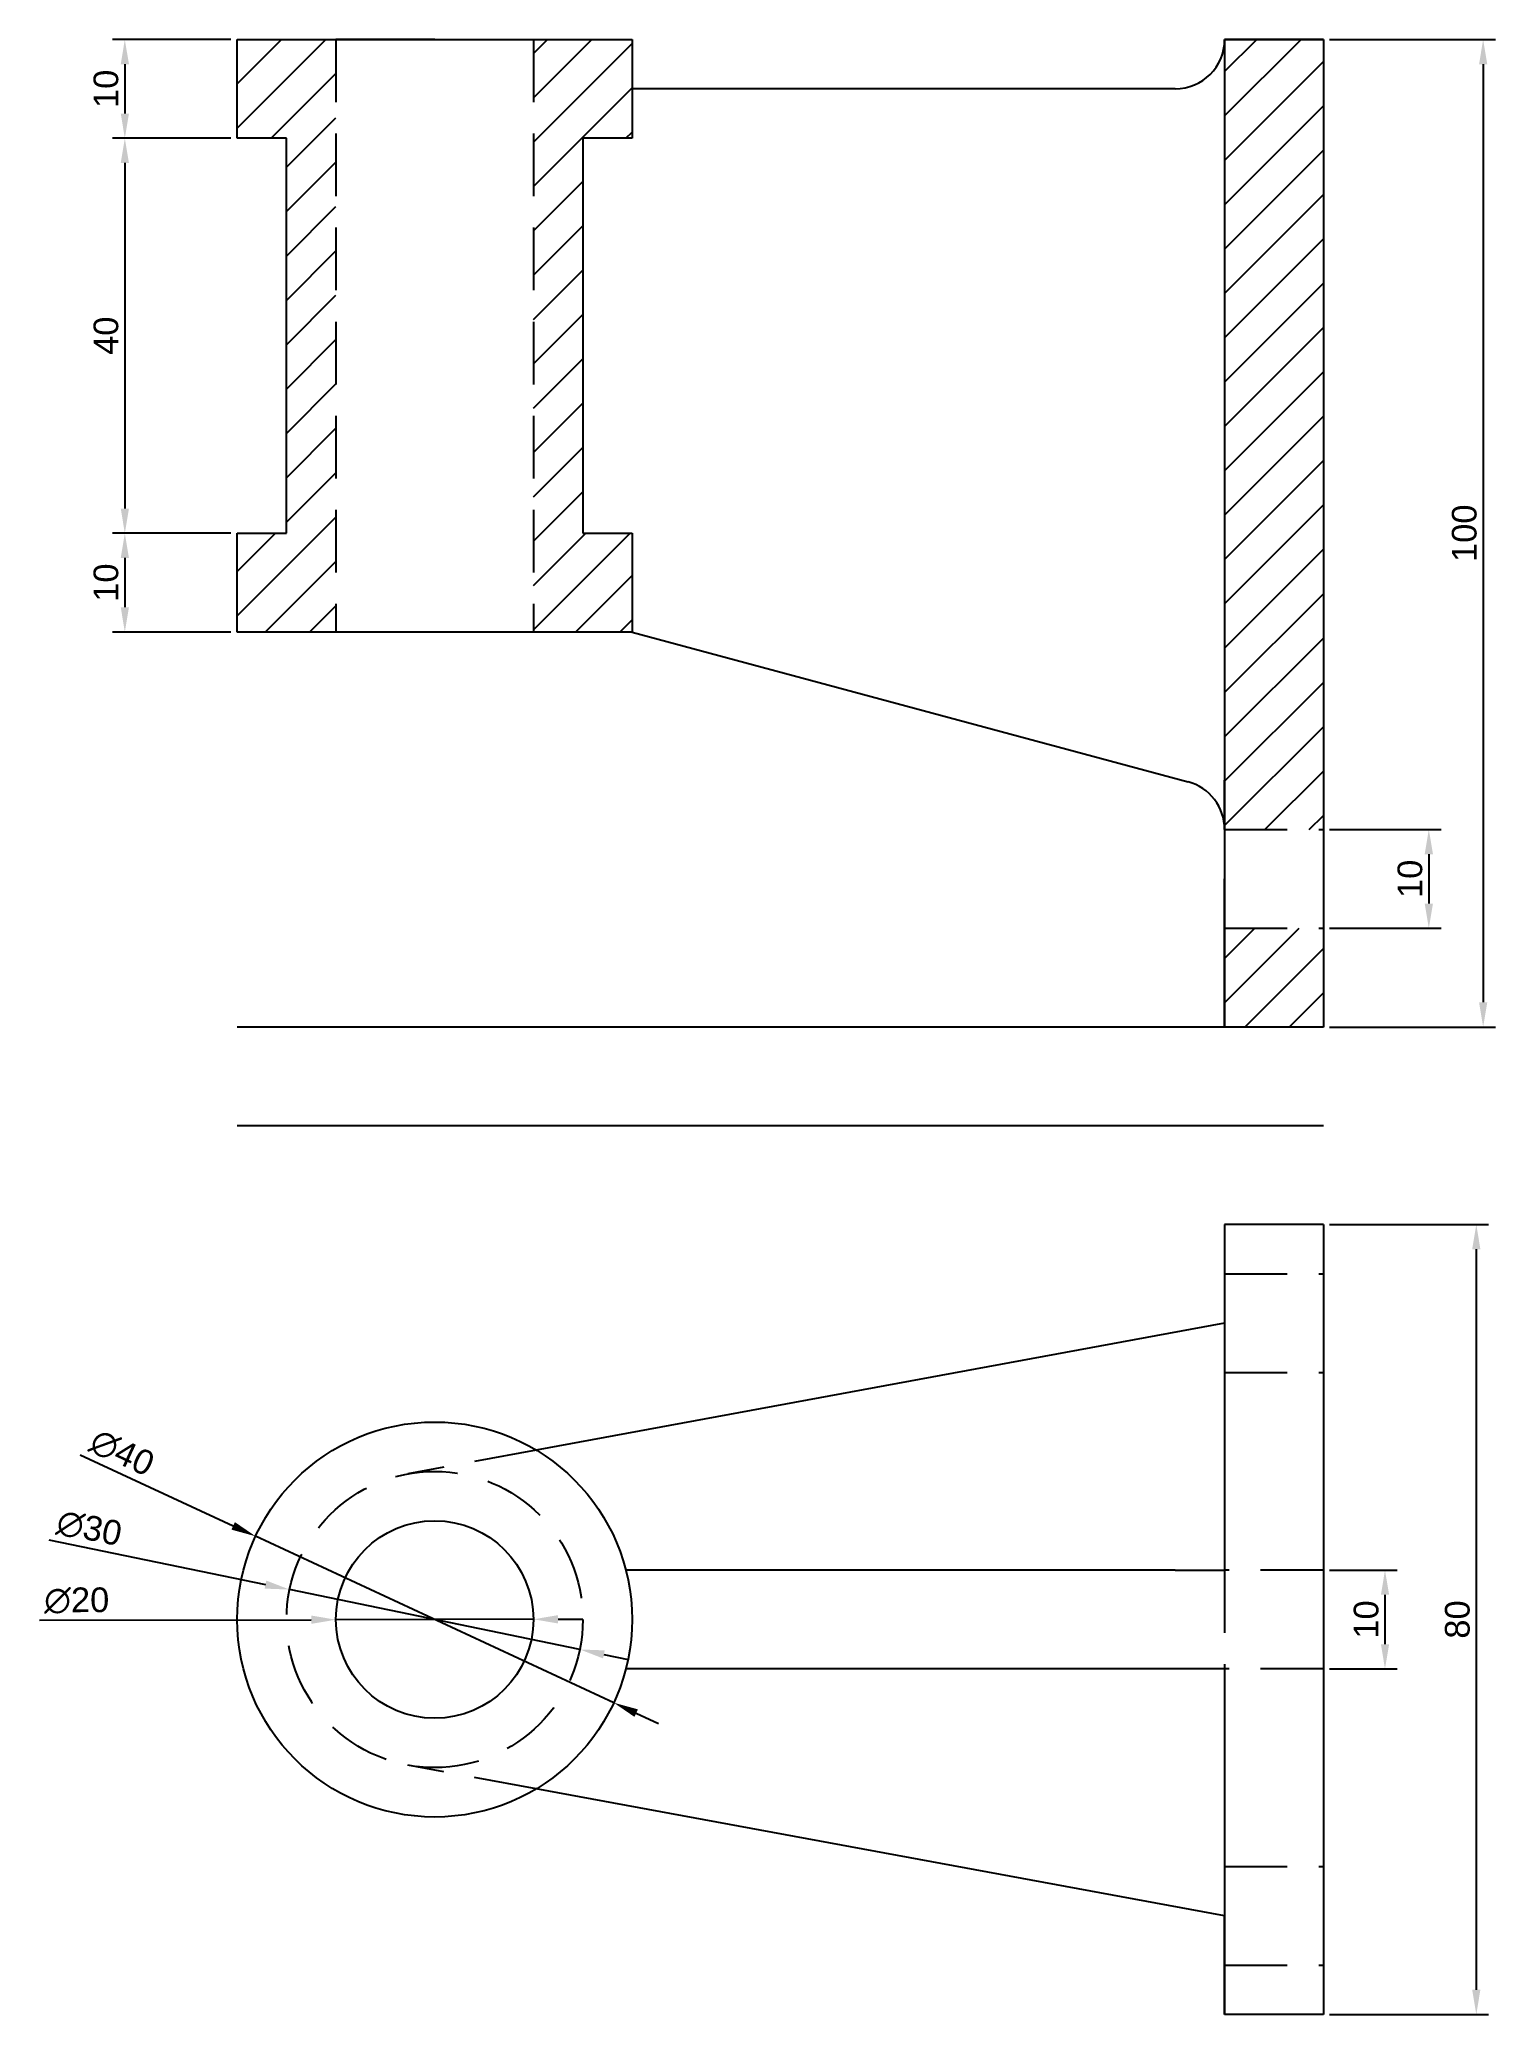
# Model space of a CAD drawing. Header units: millimetres. Extents: x -130 to 17, y -90 to 110.
import ezdxf

# ---------------------------------------------------------------- set-up
doc = ezdxf.new("R2010")
doc.units = ezdxf.units.MM
doc.linetypes.add('DASHED2', pattern=[9.525, 6.35, -3.175])
doc.layers.add('ANNOT', color=40, linetype='Continuous')
doc.layers.add('HIDDDEN', color=255, linetype='DASHED2')
doc.styles.get("Standard").update_dxf_attribs({"font": 'arial.ttf'})
doc.dimstyles.new('ISO-25', dxfattribs={"dimtxt": 2.5, "dimasz": 2.5, "dimexe": 1.25, "dimexo": 0.625, "dimtad": 1, "dimtxsty": 'Standard', "dimcen": 2.5, "dimadec": 0, "dimazin": 0, "dimtfac": 1, "dimtmove": 0, "dimatfit": 3, "dimfxl": 1, "dimarcsym": 0})

# ---------------------------------------------------------------- blocks, each defined once
blk = doc.blocks.new('*D2')
at = {"layer": 'ANNOT', "color": 0, "lineweight": -2, "transparency": 16777216}
for p, q in [((-110.63, 110), (-122.63, 110)), ((-121.38, 107.5), (-121.38, 102.5)), ((-110.63, 100), (-122.63, 100))]:
    blk.add_line(p, q, dxfattribs=at)
at = {"layer": 'ANNOT', "color": 0, "transparency": 16777216}
for points in [[(-121.79, 107.5), (-120.96, 107.5), (-121.38, 110)], [(-121.79, 102.5), (-120.96, 102.5), (-121.38, 100)]]:
    blk.add_solid(points, dxfattribs=at)
at = {"layer": 'Defpoints', "color": 0, "transparency": 16777216}
for p in [(-110, 110), (-121.38, 100), (-110, 100)]:
    blk.add_point(p, dxfattribs=at)
at = {"layer": 'ANNOT', "color": 0, "transparency": 16777216, "insert": (-123.28, 105), "char_height": 2.5, "attachment_point": 5, "rotation": 90}
blk.add_mtext('10', dxfattribs=at)
blk = doc.blocks.new('*D3')
at = {"layer": 'ANNOT', "color": 0, "lineweight": -2, "transparency": 16777216}
for p, q in [((-110.63, 100), (-122.63, 100)), ((-121.38, 97.5), (-121.38, 62.5)), ((-110.63, 60), (-122.63, 60))]:
    blk.add_line(p, q, dxfattribs=at)
at = {"layer": 'ANNOT', "color": 0, "transparency": 16777216}
for points in [[(-121.79, 97.5), (-120.96, 97.5), (-121.38, 100)], [(-121.79, 62.5), (-120.96, 62.5), (-121.38, 60)]]:
    blk.add_solid(points, dxfattribs=at)
at = {"layer": 'Defpoints', "color": 0, "transparency": 16777216}
for p in [(-110, 100), (-121.38, 60), (-110, 60)]:
    blk.add_point(p, dxfattribs=at)
at = {"layer": 'ANNOT', "color": 0, "transparency": 16777216, "insert": (-123.28, 80), "char_height": 2.5, "attachment_point": 5, "rotation": 90}
blk.add_mtext('40', dxfattribs=at)
blk = doc.blocks.new('*D4')
at = {"layer": 'ANNOT', "color": 0, "lineweight": -2, "transparency": 16777216}
for p, q in [((-110.63, 60), (-122.63, 60)), ((-121.38, 57.5), (-121.38, 52.5)), ((-110.63, 50), (-122.63, 50))]:
    blk.add_line(p, q, dxfattribs=at)
at = {"layer": 'ANNOT', "color": 0, "transparency": 16777216}
for points in [[(-121.79, 57.5), (-120.96, 57.5), (-121.38, 60)], [(-121.79, 52.5), (-120.96, 52.5), (-121.38, 50)]]:
    blk.add_solid(points, dxfattribs=at)
at = {"layer": 'Defpoints', "color": 0, "transparency": 16777216}
for p in [(-110, 60), (-121.38, 50), (-110, 50)]:
    blk.add_point(p, dxfattribs=at)
at = {"layer": 'ANNOT', "color": 0, "transparency": 16777216, "insert": (-123.28, 55), "char_height": 2.5, "attachment_point": 5, "rotation": 90}
blk.add_mtext('10', dxfattribs=at)
blk = doc.blocks.new('*D5')
at = {"layer": 'ANNOT', "color": 0, "lineweight": -2, "transparency": 16777216}
for p, q in [((0.62, 110), (17.43, 110)), ((16.18, 107.5), (16.18, 12.5)), ((0.62, 10), (17.43, 10))]:
    blk.add_line(p, q, dxfattribs=at)
at = {"layer": 'ANNOT', "color": 0, "transparency": 16777216}
for points in [[(15.77, 107.5), (16.6, 107.5), (16.18, 110)], [(15.77, 12.5), (16.6, 12.5), (16.18, 10)]]:
    blk.add_solid(points, dxfattribs=at)
at = {"layer": 'Defpoints', "color": 0, "transparency": 16777216}
for p in [(0, 110), (0, 10), (16.18, 10)]:
    blk.add_point(p, dxfattribs=at)
at = {"layer": 'ANNOT', "color": 0, "transparency": 16777216, "insert": (14.28, 60), "char_height": 2.5, "attachment_point": 5, "rotation": 90}
blk.add_mtext('100', dxfattribs=at)
blk = doc.blocks.new('*D6')
at = {"layer": 'ANNOT', "color": 0, "lineweight": -2, "transparency": 16777216}
for p, q in [((0.62, 30), (11.93, 30)), ((10.68, 27.5), (10.68, 22.5)), ((0.62, 20), (11.93, 20))]:
    blk.add_line(p, q, dxfattribs=at)
at = {"layer": 'ANNOT', "color": 0, "transparency": 16777216}
for points in [[(10.26, 27.5), (11.1, 27.5), (10.68, 30)], [(10.26, 22.5), (11.1, 22.5), (10.68, 20)]]:
    blk.add_solid(points, dxfattribs=at)
at = {"layer": 'Defpoints', "color": 0, "transparency": 16777216}
for p in [(0, 30), (0, 20), (10.68, 20)]:
    blk.add_point(p, dxfattribs=at)
at = {"layer": 'ANNOT', "color": 0, "transparency": 16777216, "insert": (8.78, 25), "char_height": 2.5, "attachment_point": 5, "rotation": 90}
blk.add_mtext('10', dxfattribs=at)
blk = doc.blocks.new('*D7')
at = {"layer": 'ANNOT', "color": 0, "lineweight": -2, "transparency": 16777216}
for p, q in [((-80, -49.98), (-100, -50.02)), ((-77.5, -49.98), (-75, -49.98)), ((-130.02, -50.07), (-102.5, -50.02))]:
    blk.add_line(p, q, dxfattribs=at)
at = {"layer": 'ANNOT', "color": 0, "transparency": 16777216}
for points in [[(-102.5, -49.6), (-102.5, -50.44), (-100, -50.02)], [(-77.5, -49.56), (-77.5, -50.4), (-80, -49.98)]]:
    blk.add_solid(points, dxfattribs=at)
at = {"layer": 'Defpoints', "color": 0, "transparency": 16777216}
for p in [(-80, -49.98), (-100, -50.02)]:
    blk.add_point(p, dxfattribs=at)
at = {"layer": 'ANNOT', "color": 0, "transparency": 16777216, "insert": (-126.25, -48.09), "char_height": 2.5, "attachment_point": 5, "rotation": 0.0947}
blk.add_mtext('∅20', dxfattribs=at)
blk = doc.blocks.new('*D8')
at = {"layer": 'ANNOT', "color": 0, "lineweight": -2, "transparency": 16777216}
for p, q in [((-129.08, -41.94), (-107.14, -46.46)), ((-75.31, -53.03), (-104.69, -46.97)), ((-72.86, -53.54), (-70.41, -54.04))]:
    blk.add_line(p, q, dxfattribs=at)
at = {"layer": 'ANNOT', "color": 0, "transparency": 16777216}
for points in [[(-107.05, -46.06), (-107.22, -46.87), (-104.69, -46.97)], [(-72.78, -53.13), (-72.95, -53.94), (-75.31, -53.03)]]:
    blk.add_solid(points, dxfattribs=at)
at = {"layer": 'Defpoints', "color": 0, "transparency": 16777216}
for p in [(-104.69, -46.97), (-75.31, -53.03)]:
    blk.add_point(p, dxfattribs=at)
at = {"layer": 'ANNOT', "color": 0, "transparency": 16777216, "insert": (-124.98, -40.77), "char_height": 2.5, "attachment_point": 5, "rotation": 348.3422}
blk.add_mtext('∅30', dxfattribs=at)
blk = doc.blocks.new('*D9')
at = {"layer": 'ANNOT', "color": 0, "lineweight": -2, "transparency": 16777216}
for p, q in [((-125.91, -33.32), (-110.41, -40.52)), ((-71.86, -58.43), (-108.14, -41.57)), ((-69.59, -59.48), (-67.33, -60.53))]:
    blk.add_line(p, q, dxfattribs=at)
at = {"layer": 'ANNOT', "color": 0, "transparency": 16777216}
for points in [[(-110.23, -40.14), (-110.58, -40.9), (-108.14, -41.57)], [(-69.42, -59.1), (-69.77, -59.86), (-71.86, -58.43)]]:
    blk.add_solid(points, dxfattribs=at)
at = {"layer": 'Defpoints', "color": 0, "transparency": 16777216}
for p in [(-108.14, -41.57), (-71.86, -58.43)]:
    blk.add_point(p, dxfattribs=at)
at = {"layer": 'ANNOT', "color": 0, "transparency": 16777216, "insert": (-121.66, -33.12), "char_height": 2.5, "attachment_point": 5, "rotation": 335.0856}
blk.add_mtext('∅40', dxfattribs=at)
blk = doc.blocks.new('*D10')
at = {"layer": 'ANNOT', "color": 0, "lineweight": -2, "transparency": 16777216}
for p, q in [((0.63, -10), (16.74, -10)), ((15.49, -12.5), (15.49, -87.5)), ((0.63, -90), (16.74, -90))]:
    blk.add_line(p, q, dxfattribs=at)
at = {"layer": 'ANNOT', "color": 0, "transparency": 16777216}
for points in [[(15.07, -12.5), (15.9, -12.5), (15.49, -10)], [(15.07, -87.5), (15.9, -87.5), (15.49, -90)]]:
    blk.add_solid(points, dxfattribs=at)
at = {"layer": 'Defpoints', "color": 0, "transparency": 16777216}
for p in [(0, -10), (0, -90), (15.49, -90)]:
    blk.add_point(p, dxfattribs=at)
at = {"layer": 'ANNOT', "color": 0, "transparency": 16777216, "insert": (13.58, -50), "char_height": 2.5, "attachment_point": 5, "rotation": 90}
blk.add_mtext('80', dxfattribs=at)
blk = doc.blocks.new('*D11')
at = {"layer": 'ANNOT', "color": 0, "lineweight": -2, "transparency": 16777216}
for p, q in [((0.63, -45), (7.49, -45)), ((6.24, -47.5), (6.24, -52.5)), ((0.63, -55), (7.49, -55))]:
    blk.add_line(p, q, dxfattribs=at)
at = {"layer": 'ANNOT', "color": 0, "transparency": 16777216}
for points in [[(5.83, -47.5), (6.66, -47.5), (6.24, -45)], [(5.83, -52.5), (6.66, -52.5), (6.24, -55)]]:
    blk.add_solid(points, dxfattribs=at)
at = {"layer": 'Defpoints', "color": 0, "transparency": 16777216}
for p in [(0, -45), (0, -55), (6.24, -55)]:
    blk.add_point(p, dxfattribs=at)
at = {"layer": 'ANNOT', "color": 0, "transparency": 16777216, "insert": (4.34, -50), "char_height": 2.5, "attachment_point": 5, "rotation": 90}
blk.add_mtext('10', dxfattribs=at)

msp = doc.modelspace()

# ---------------------------------------------------------------- hatches: boundary and pattern name
h = msp.add_hatch()
h.set_pattern_fill('ANSI31', color=256)
h.paths.add_polyline_path([(-100, 110), (-110, 110), (-110, 100), (-105, 100), (-105, 60), (-110, 60), (-110, 50), (-100, 50)])
h.paths.add_polyline_path([(-70, 110), (-80, 110), (-80, 50), (-70, 50), (-70, 60), (-75, 60), (-75, 75), (-75, 85), (-75, 100), (-70, 100)])
h = msp.add_hatch()
h.set_pattern_fill('ANSI31', color=256)
h.paths.add_polyline_path([(0, 110), (-10, 110), (-10, 70), (-10, 30), (0, 30)])
h.paths.add_polyline_path([(0, 20), (-10, 20), (-10, 10), (0, 10)])

# ---------------------------------------------------------------- linework, layer by layer
for p, q in [((-110, 110), (-70, 110)), ((-110, 110), (-70, 110)), ((-110, 100), (-110, 110)), ((-90, 110), (-100, 110)), ((-90, 110), (-80, 110)), ((-70, 110), (-70, 100)), ((0, 110), (-10, 110)), ((-10, 110), (-10, 10)), ((-10, 110), (-10, 90)), ((-10, 110), (-10, 105)), ((-10, 110), (0, 110)), ((-10, 110), (-10, 70)), ((0, 110), (0, 10)), ((-15, 105), (-70, 105)), ((-10, 105), (-10, 85)), ((-105, 100), (-110, 100)), ((-105, 60), (-105, 100)), ((-70, 100), (-75, 100)), ((-75, 100), (-75, 85)), ((-10, 90), (-10, 80)), ((-75, 85), (-75, 75)), ((-10, 85), (-10, 75)), ((-10, 80), (-10, 35)), ((-75, 75), (-75, 60)), ((-10, 75), (-10, 70)), ((-110, 50), (-110, 60)), ((-110, 50), (-110, 60)), ((-110, 60), (-105, 60)), ((-75, 60), (-70, 60)), ((-70, 60), (-70, 50)), ((-70, 50), (-110, 50)), ((-70, 50), (-13.699, 34.828)), ((-10, 50), (-10, 45)), ((-10, 30), (-10, 35)), ((-10, 10), (-10, 25)), ((0, 10), (-110, 10)), ((0, 10), (-110, 10)), ((0, 0), (-110, 0)), ((0, -10), (-10, -10)), ((0, -10), (-10, -10)), ((-10, -10), (-10, -40)), ((-10, -10), (-10, -20)), ((0, -10), (0, -90)), ((-10, -20), (-79.71, -32.85)), ((-10, -40), (-10, -45)), ((-70, -45), (-70.635, -45)), ((-15, -45), (-70, -45)), ((-15, -45), (-10, -45)), ((-70, -55), (-70.635, -55)), ((-10, -55), (-70, -55)), ((-10, -55), (-10, -90)), ((-10, -80), (-79.71, -67.15)), ((-10, -90), (-10, -80)), ((0, -90), (-10, -90))]:
    msp.add_line(p, q)
for radius in [20, 10]:
    msp.add_circle((-90, -50), radius)
for centre, start, end in [((-15, 110), 270, 0), ((-15, 30), 0, 74.91798)]:
    msp.add_arc(centre, 5, start, end)
at = {"layer": 'HIDDDEN'}
for p, q in [((-100, 110), (-100, 50)), ((-80, 110), (-80, 50)), ((-10, 30), (0, 30)), ((-10, 20), (0, 20)), ((-10, -15), (0, -15)), ((-10, -25), (0, -25)), ((-79.71, -32.85), (-92.719, -35.249)), ((0, -45), (-10, -45)), ((-10, -45), (-10, -55)), ((0, -55), (-10, -55)), ((-79.71, -67.15), (-92.719, -64.751)), ((-10, -75), (0, -75)), ((-10, -85), (0, -85))]:
    msp.add_line(p, q, dxfattribs=at)
msp.add_circle((-90, -50), 15, dxfattribs=at)

# ---------------------------------------------------------------- dimensions: what is measured, and where the dimension line sits
at = {"layer": 'ANNOT'}
for base, p1, p2, picture, middle in [((-121.377, 100), (-110, 110), (-110, 100), '*D2', (-123.278, 105)), ((-121.377, 60), (-110, 100), (-110, 60), '*D3', (-123.278, 80)), ((-121.377, 50), (-110, 60), (-110, 50), '*D4', (-123.278, 55)), ((15.486, -90), (0, -10), (0, -90), '*D10', (13.584, -50)), ((6.243, -55), (0, -45), (0, -55), '*D11', (4.341, -50))]:
    dim = msp.add_linear_dim(base=base, p1=p1, p2=p2, angle=90, dimstyle='ISO-25', dxfattribs=at)
    dim.commit()
    dim.dimension.update_dxf_attribs({"geometry": picture, "text_midpoint": middle})
for base, p1, p2, picture, middle in [((16.183, 10), (0, 110), (0, 10), '*D5', (16.183, 60)), ((10.68, 20), (0, 30), (0, 20), '*D6', (10.68, 25))]:
    dim = msp.add_linear_dim(base=base, p1=p1, p2=p2, angle=90, dimstyle='ISO-25', dxfattribs=at)
    dim.commit()
    dim.dimension.update_dxf_attribs({"geometry": picture, "text_midpoint": middle, "dimtype": 160})
for p1, p2, picture, middle in [((-71.861, -58.425), (-108.139, -41.575), '*D9', (-122.494, -34.907)), ((-75.309, -53.031), (-104.691, -46.969), '*D8', (-125.383, -42.7)), ((-80, -49.983), (-100, -50.017), '*D7', (-126.249, -50.06))]:
    dim = msp.add_diameter_dim_2p(p1=p1, p2=p2, dimstyle='ISO-25', dxfattribs=at)
    dim.commit()
    dim.dimension.update_dxf_attribs({"geometry": picture, "text_midpoint": middle, "dimtype": 163})

doc.saveas('drawing.dxf')
